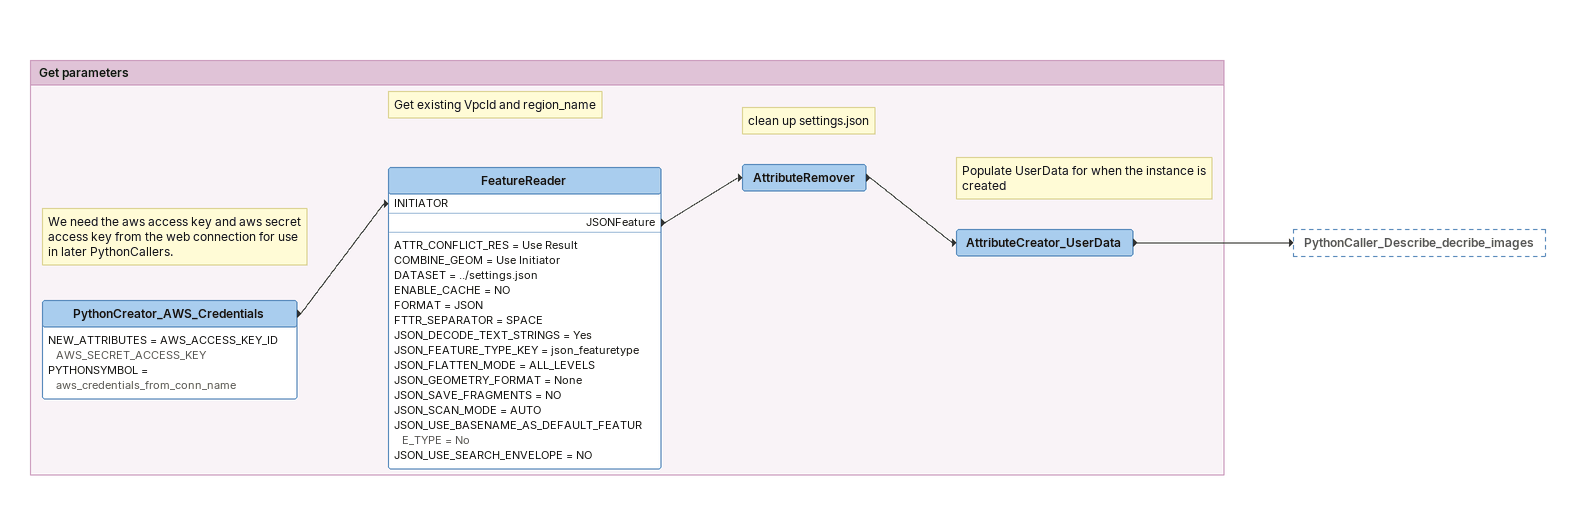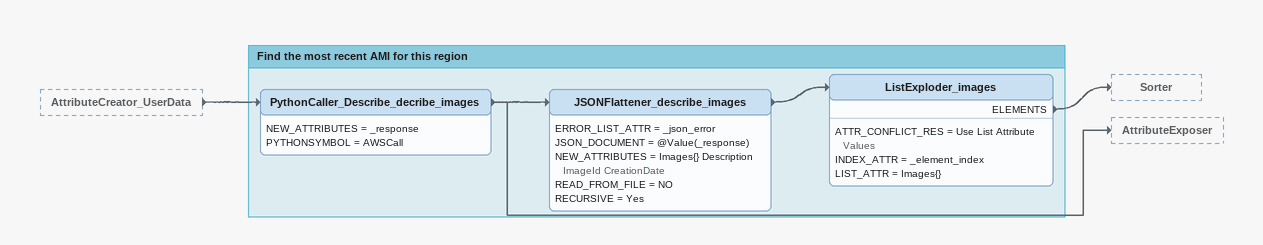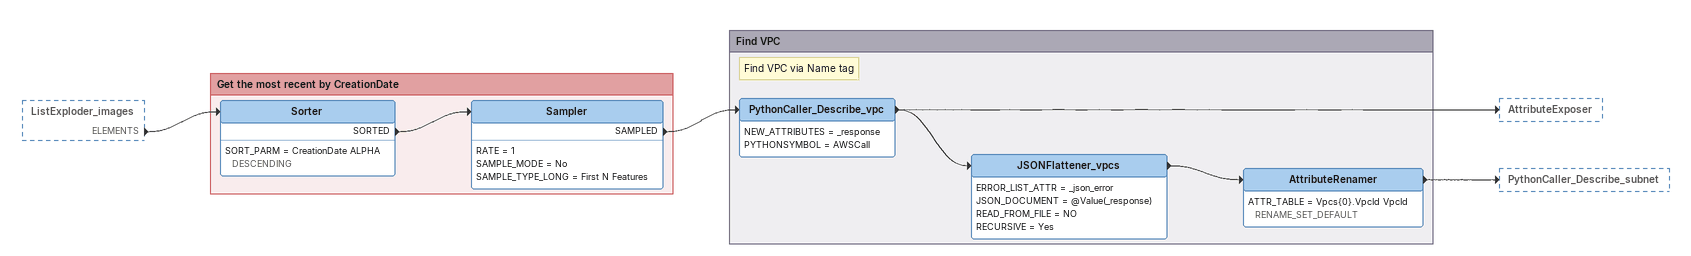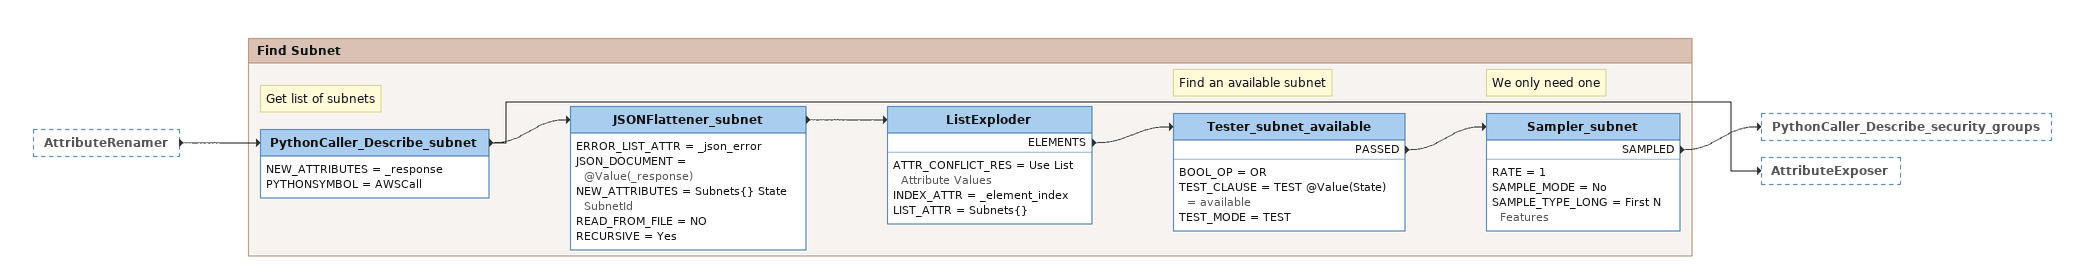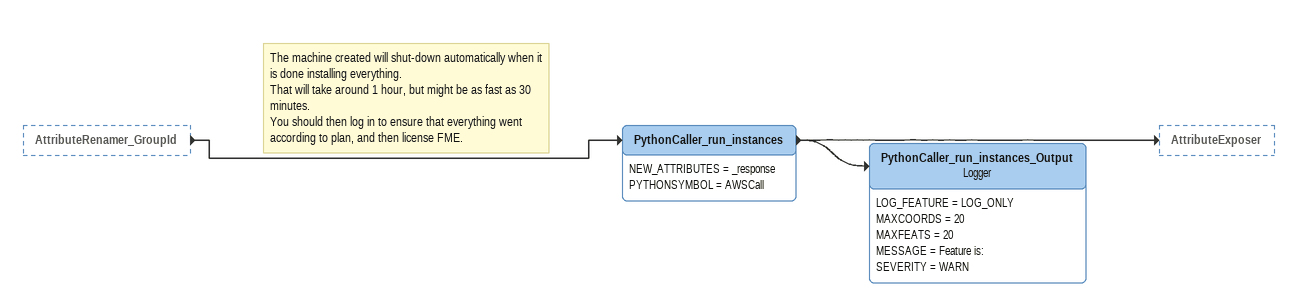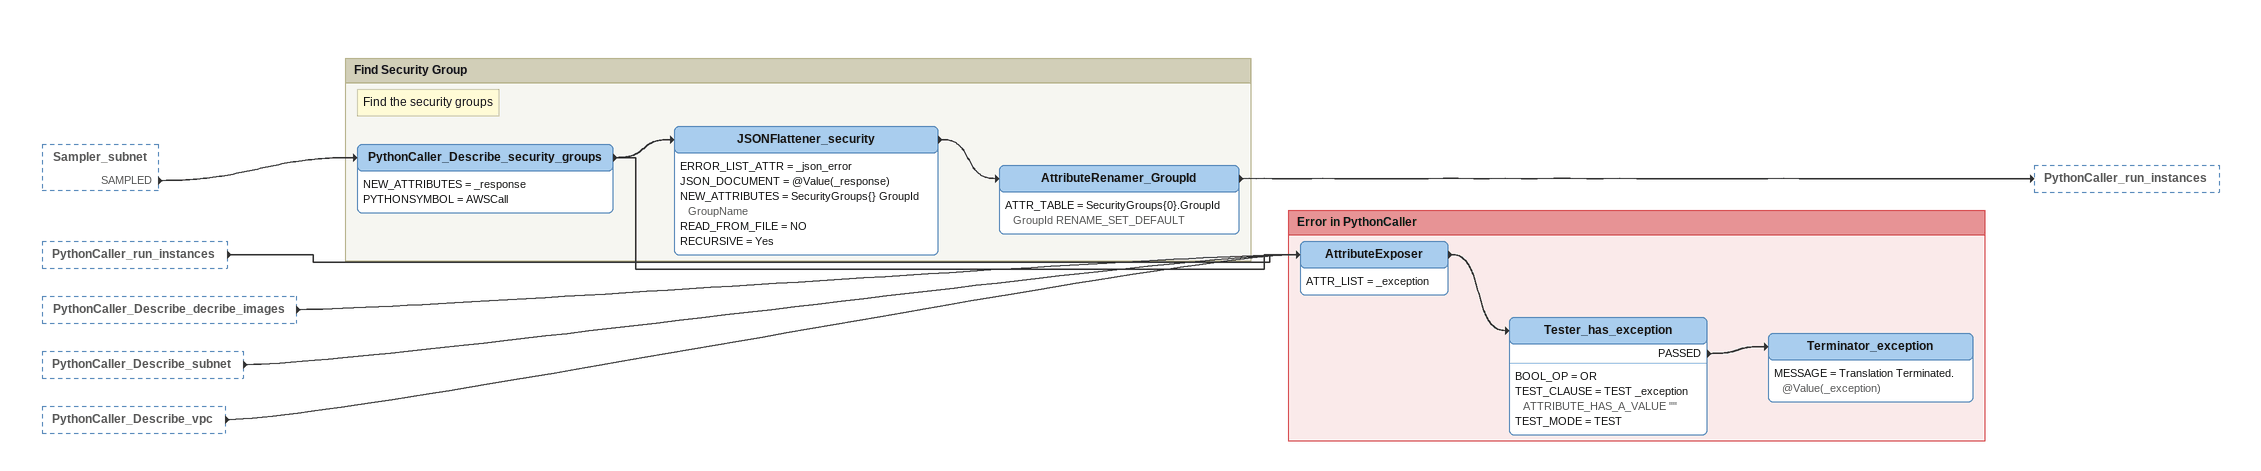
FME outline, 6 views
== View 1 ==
Bookmark: Get parameters
Note: We need the aws access key and aws secret access key from the web connection for use in later PythonCallers.
PythonCreator_AWS_Credentials
    NEW_ATTRIBUTES = AWS_ACCESS_KEY_ID AWS_SECRET_ACCESS_KEY
    PYTHONSYMBOL = aws_credentials_from_conn_name
    -> FeatureReader [INITIATOR]
Note: Get existing VpcId and region_name
FeatureReader
    ATTR_CONFLICT_RES = Use Result
    COMBINE_GEOM = Use Initiator
    DATASET = ../settings.json
    ENABLE_CACHE = NO
    FORMAT = JSON
    FTTR_SEPARATOR = SPACE
    JSON_DECODE_TEXT_STRINGS = Yes
    JSON_FEATURE_TYPE_KEY = json_featuretype
    JSON_FLATTEN_MODE = ALL_LEVELS
    JSON_GEOMETRY_FORMAT = None
    JSON_SAVE_FRAGMENTS = NO
    JSON_SCAN_MODE = AUTO
    JSON_USE_BASENAME_AS_DEFAULT_FEATURE_TYPE = No
    JSON_USE_SEARCH_ENVELOPE = NO
    JSONFeature -> AttributeRemover
Note: clean up settings.json
AttributeRemover
    -> AttributeCreator_UserData
Note: Populate UserData for when the instance is created
AttributeCreator_UserData
    -> PythonCaller_Describe_decribe_images

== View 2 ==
AttributeCreator_UserData [outside]
    -> PythonCaller_Describe_decribe_images

Bookmark: Find the most recent AMI for this region
PythonCaller_Describe_decribe_images
    NEW_ATTRIBUTES = _response
    PYTHONSYMBOL = AWSCall
    -> JSONFlattener_describe_images
    -> AttributeExposer
JSONFlattener_describe_images
    ERROR_LIST_ATTR = _json_error
    JSON_DOCUMENT = @Value(_response)
    NEW_ATTRIBUTES = Images{} Description ImageId CreationDate
    READ_FROM_FILE = NO
    RECURSIVE = Yes
    -> ListExploder_images
ListExploder_images
    ATTR_CONFLICT_RES = Use List Attribute Values
    INDEX_ATTR = _element_index
    LIST_ATTR = Images{}
    ELEMENTS -> Sorter

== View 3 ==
ListExploder_images [outside]
    ELEMENTS -> Sorter

Bookmark: Get the most recent by CreationDate
Sorter
    SORT_PARM = CreationDate ALPHA DESCENDING
    SORTED -> Sampler
Sampler
    RATE = 1
    SAMPLE_MODE = No
    SAMPLE_TYPE_LONG = First N Features
    SAMPLED -> PythonCaller_Describe_vpc

Bookmark: Find VPC
Note: Find VPC via Name tag
PythonCaller_Describe_vpc
    NEW_ATTRIBUTES = _response
    PYTHONSYMBOL = AWSCall
    -> JSONFlattener_vpcs
    -> AttributeExposer
JSONFlattener_vpcs
    ERROR_LIST_ATTR = _json_error
    JSON_DOCUMENT = @Value(_response)
    READ_FROM_FILE = NO
    RECURSIVE = Yes
    -> AttributeRenamer
AttributeRenamer
    ATTR_TABLE = Vpcs{0}.VpcId VpcId RENAME_SET_DEFAULT
    -> PythonCaller_Describe_subnet

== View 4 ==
AttributeRenamer [outside]
    -> PythonCaller_Describe_subnet

Bookmark: Find Subnet
Note: Get list of subnets
PythonCaller_Describe_subnet
    NEW_ATTRIBUTES = _response
    PYTHONSYMBOL = AWSCall
    -> JSONFlattener_subnet
    -> AttributeExposer
JSONFlattener_subnet
    ERROR_LIST_ATTR = _json_error
    JSON_DOCUMENT = @Value(_response)
    NEW_ATTRIBUTES = Subnets{} State SubnetId
    READ_FROM_FILE = NO
    RECURSIVE = Yes
    -> ListExploder
ListExploder
    ATTR_CONFLICT_RES = Use List Attribute Values
    INDEX_ATTR = _element_index
    LIST_ATTR = Subnets{}
    ELEMENTS -> Tester_subnet_available
Note: Find an available subnet
Tester_subnet_available
    BOOL_OP = OR
    TEST_CLAUSE = TEST @Value(State) = available
    TEST_MODE = TEST
    PASSED -> Sampler_subnet
Note: We only need one
Sampler_subnet
    RATE = 1
    SAMPLE_MODE = No
    SAMPLE_TYPE_LONG = First N Features
    SAMPLED -> PythonCaller_Describe_security_groups

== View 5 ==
AttributeRenamer_GroupId [outside]
    -> PythonCaller_run_instances
Note: The machine created will shut-down automatically when it is done installing everything. / That will take around 1 hour, but might be as fast as 30 minutes. / You should then log in to ensure that everything went according to plan, and then license FME.
PythonCaller_run_instances
    NEW_ATTRIBUTES = _response
    PYTHONSYMBOL = AWSCall
    -> PythonCaller_run_instances_Output
    -> AttributeExposer
PythonCaller_run_instances_Output: Logger
    LOG_FEATURE = LOG_ONLY
    MAXCOORDS = 20
    MAXFEATS = 20
    MESSAGE = Feature is:
    SEVERITY = WARN

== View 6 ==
Sampler_subnet [outside]
    SAMPLED -> PythonCaller_Describe_security_groups
PythonCaller_run_instances [outside]
    -> AttributeExposer
PythonCaller_Describe_decribe_images [outside]
    -> AttributeExposer
PythonCaller_Describe_subnet [outside]
    -> AttributeExposer
PythonCaller_Describe_vpc [outside]
    -> AttributeExposer

Bookmark: Find Security Group
Note: Find the security groups
PythonCaller_Describe_security_groups
    NEW_ATTRIBUTES = _response
    PYTHONSYMBOL = AWSCall
    -> JSONFlattener_security
    -> AttributeExposer
JSONFlattener_security
    ERROR_LIST_ATTR = _json_error
    JSON_DOCUMENT = @Value(_response)
    NEW_ATTRIBUTES = SecurityGroups{} GroupId GroupName
    READ_FROM_FILE = NO
    RECURSIVE = Yes
    -> AttributeRenamer_GroupId
AttributeRenamer_GroupId
    ATTR_TABLE = SecurityGroups{0}.GroupId GroupId RENAME_SET_DEFAULT
    -> PythonCaller_run_instances

Bookmark: Error in PythonCaller
AttributeExposer
    ATTR_LIST = _exception
    -> Tester_has_exception
Tester_has_exception
    BOOL_OP = OR
    TEST_CLAUSE = TEST _exception ATTRIBUTE_HAS_A_VALUE ""
    TEST_MODE = TEST
    PASSED -> Terminator_exception
Terminator_exception
    MESSAGE = Translation Terminated. @Value(_exception)
